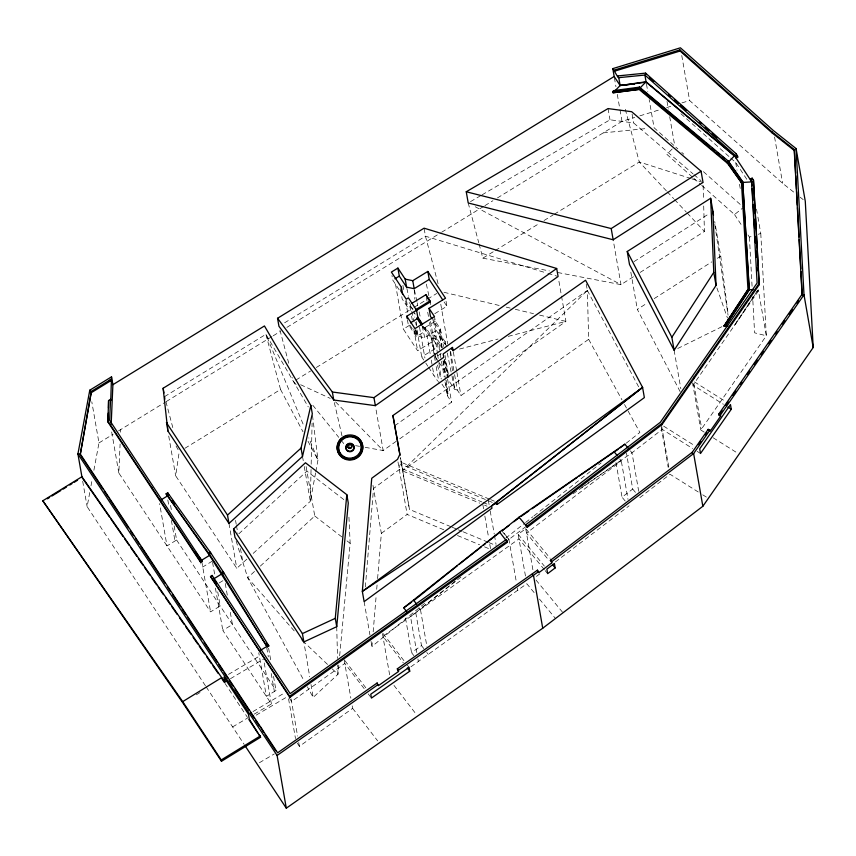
<?xml version="1.0" encoding="UTF-8"?>
<svg xmlns="http://www.w3.org/2000/svg" width="856" height="856" viewBox="0 0 856 856"><rect width="100%" height="100%" fill="white"/><g stroke="black" fill="none" stroke-linecap="round" stroke-linejoin="round"><path stroke-width="0.64" stroke-dasharray="4.28 3.21" d="M311.049 469.495L310.332 501.316L252.702 553.821M311.167 464.187L312.098 423.089M217.724 591.87L220.185 605.973L210.565 611.88L118.834 473.004L120.097 444.039M120.61 432.184L120.728 429.552M365.341 586.981L373.526 488.487L399.313 469.58L479.756 503.146M424.597 603.437L371.953 646.494L372.392 641.165M373.173 631.856L376.265 594.578M376.704 589.26L377.154 583.931M377.592 578.613L381.359 533.352L372.852 484.646M338.794 665.048L337.938 674.314L313.168 697.415L307.39 686.854M339.661 655.792L350.158 543.325L348.82 514.734M246.849 559.161L236.791 568.331L175.662 475.776L179.225 451.775M315.586 472.919L310.332 501.316L303.848 464.145M315.821 471.624L317.972 460.004L312.472 415.128M205.429 685.752L87.13 506.656L89.784 492.35M90.993 485.844L92.202 479.339M93.893 470.244L98.975 442.927L91.795 401.774M446.201 380.439L448.127 393.45L447.517 395.996L451.604 402.17L397.302 440.551M441.964 347.664L439.021 332.599L440.433 329.004L435.297 321.235L434.495 316.581M442.21 347.568L439.61 335.959L441.022 332.374L432.558 319.555M435.297 321.235L425.55 327.238L430.675 335.006L434.677 335.274L440.797 344.54L439.107 347.761L439.695 351.12M757.496 290.462L734.362 325.601L758.288 289.745L766.313 335.766L700.818 430.001L704.199 432.13M758.48 290.89L692.986 385.136L723.395 404.267M672.206 148.955L666.92 154.39L692.772 177.395M586.232 284.064L587.355 290.452L402.534 470.618L409.489 509.438L451.037 526.761M238.867 533.791L306.919 471.121L344.133 499.851M254.51 571.466L247.705 577.736L304.18 680.991M260.331 566.105L314.751 515.986L305.881 465.15M701.727 185.356L734.534 214.556L743.532 207.366L702.723 171.04M455.296 581.171L410.527 616.63L416.786 652.529M505.693 538.178L524.567 523.305M525.616 522.481L532.946 516.692M533.994 515.868L601.094 462.989M626.25 443.162L639.881 432.419L627.073 409.147M460.903 577.105L420.36 608.98L426.951 646.719M526.023 526.504L506.645 541.153M525.466 576.035L518.19 534.358L525.712 528.623L550.173 558.305M625.19 501.017L622.034 497.186L632.712 489.054L626.453 453.156M410.923 666.803L526.804 583.728L535.246 593.957M536.434 576.388L540.65 573.188M555.394 561.953L629.128 505.8M639.807 497.657L670.055 474.256L698.218 491.975M381.359 533.352L407.146 514.445L443.997 529.875M413.823 655.621L411.565 652.679L421.494 645.595L415.235 609.697M297.31 743.211L299.386 746.346L352.64 708.361L351.966 704.52M396.21 441.322L383.178 450.534L364.784 447.271M454.611 374.596L457.275 389.994L460.956 395.568L565.923 321.375L558.54 279.077M394.702 425.753L587.355 290.452L588.66 339.329L402.534 470.618L400.298 457.8M573.06 493.816L621.199 460.368L628.015 499.39M581.791 487.406L631.985 452.792L662.223 429.38L692.632 448.523M634.007 261.626L709.538 213.433M633.397 276.734L620.996 284.652L557.138 272.401M640.16 272.422L704.424 231.409L703.675 204.937M680.124 391.609L637.335 309.38L647.478 302.896M654.241 298.584L711.732 261.893M717.371 258.298L720.752 256.137L714.717 221.522M164.587 396.606L265.906 334.3L308.278 406.889M284.62 322.798L425.475 236.203L546.62 273.021M98.975 442.927L113.11 434.238M118.556 430.889L165.112 402.267M166.246 401.56L272.09 336.494M273.225 335.787L280.051 331.593M286.888 327.388L440.519 232.928M441.664 232.233L483.768 206.339M484.903 205.643L492.874 200.743M497.422 197.939L622.002 121.349L634.756 117.422M479.103 244.046L482.838 258.159L494.18 251.183M495.314 250.487L539.526 223.309M544.052 220.516L553.126 214.942M554.26 214.246L639.282 161.977L690.535 178.412M401.785 296.668L402.181 298.958L407.627 307.208L409.799 305.87L410.698 310.995M184.917 448.276L280.543 389.48L265.906 334.3L303.677 425.507M295.855 380.064L310.621 370.99M316.303 367.492L412.849 308.128M413.983 307.432L426.481 299.75M427.615 299.054L436.699 293.469M430.568 321.492L433.928 340.72L417.632 350.735L403.337 329.1L409.853 325.098L409.414 322.53M434.837 313.66L446.918 306.234L445.912 300.51M407.392 319.663L408.194 324.242L416.358 336.611L425.432 331.026L425.935 329.474L423.891 326.382M409.853 325.098L417.15 336.14L424.715 337.692L436.357 330.534L433.864 318.924M423.752 360.012L421.719 356.92L438.005 346.905L433.307 319.984M438.358 361.35L435.554 357.102L442.081 353.089M174.153 525.905L176.614 540.008L166.995 545.914L159.612 503.606M457.275 389.994L454.643 389.437L448.523 380.16M212.352 561.097L202.733 567.014L200.561 563.708M219.254 582.925L223.534 580.304M254.286 714.097L271.395 703.974L222.817 630.423L232.425 624.516L229.964 610.414M196.366 694.783L200.839 692.033M273.535 676.379L275.996 690.482L266.387 696.388L258.779 652.796M228.477 674.4L260.417 655.503M230.489 678.669L263.562 659.099M253.023 711.55L284.962 692.665M232.607 726.915L247.438 718.141M256.169 715.145L286.963 696.934M259.432 762.717L274.262 753.943M470.511 201.631L480.89 195.543M482.035 194.868L610.007 119.797L633.622 122.932L692.975 173.8M677.717 348.488L722.025 326.628M747.994 234.94L749.407 237.08L753.194 235.881M758.245 234.276L760.781 233.474L757.646 215.53M639.86 115.849L660.276 109.568M666.653 107.599L671.757 106.037M681.965 102.891L689.615 100.537L782.641 183.323L794.989 193.114M459.533 349.034L497.989 339.04M508.239 336.376L565.923 321.375L538.681 314.88M603.266 132.873L647.575 128.421M439.021 332.599L445.141 341.876L448.854 341.758M423.41 326.478L431.264 338.366L435.265 338.634L441.386 347.911L440.797 344.54M355.582 445.644L359.531 446.34M482.838 258.159L549.317 270.903M443.997 292.303L501.07 305.913M506.26 307.144L510.155 308.074M515.333 309.316L533.502 313.649M547.894 273.406L556.817 276.124M691.787 178.818L703.033 182.424L703.525 199.641M489.418 499.112L401.261 462.326L398.928 467.333L481.8 501.916M490.649 499.615L494.319 501.156M492.264 502.376L401.657 464.573L400.501 458.099M483.019 502.429L489.108 504.965M484.624 505.179L487.064 506.196M452.268 527.275L457.147 529.308M458.377 529.821L462.037 531.351M463.257 531.854L487.706 542.051M488.926 542.565L496.255 545.614M457.5 535.535L479.617 544.78M484.528 546.845L490.67 549.413L489.546 543.004M300.67 384.74L330.213 398.382M475.262 206.756L620.996 284.652L613.163 239.776M694.43 381.904L725.963 401.753M713.208 437.801L736.856 452.685M663.668 426.16L694.077 445.291M697.137 451.358L700.518 453.487M702.723 494.811L707.227 497.646M314.751 515.986L341.822 536.894M347.033 540.906L350.158 543.325M800.135 197.19L803.217 199.641M693.981 174.667L701.021 180.702M680.948 113.773L729.729 157.183M730.724 158.071L735.7 162.49L747.919 180.991M673.854 145.359L654.091 127.769L649.169 99.564M675.844 147.125L677.834 148.901M681.815 152.443L683.805 154.208M693.767 178.283L700.732 184.479M327.527 664.417L303.869 641.936L309.712 676.775M332.256 668.921L337.938 674.314L337.703 665.048M335.616 401.924L383.178 450.534L375.795 408.226M666.417 190.909L639.282 161.977L624.645 106.797M667.327 191.872L673.661 198.624M674.56 199.587L686.33 212.128M687.229 213.091L704.424 231.409M294.218 630.904L247.705 577.736L235.379 538.627M630.401 450.877L631.985 452.792L638.694 491.248M619.723 459.009L621.296 460.924L526.504 533.128L549.263 560.755M632.712 489.054L635.869 492.874M518.19 534.358L544.33 566.073M544.277 569.55L518.982 538.852L382.91 636.329L403.24 662.737M545.122 570.577L547.647 573.648M501.841 530.902L508.935 539.515L502.14 530.688M536.017 580.047L563.002 612.789M539.462 599.072L555.48 618.514M296.09 384.569L293.587 381.466L292.559 377.614M312.815 405.263L338.741 437.341M342.079 441.482L343.759 443.547M418.948 607.589L420.457 609.547M421.494 645.595L423.763 648.538M426.78 652.454L428.289 654.412M383.049 633.526L404.192 660.993M407.445 665.219L409.072 667.327M393.995 685.421L415.952 713.947M344.936 660.682L365.919 687.924M364.175 688.641L344.808 663.496L291.554 701.471L288.108 696.26M368.208 693.884L370.627 697.03M352.64 708.361L377.646 740.847M734.534 214.556L742.323 226.359M444.082 301.943L446.918 306.234M436.357 330.534L447.174 346.894M439.61 335.959L445.045 344.208M433.928 340.72L438.005 346.905M413.009 309.904L409.607 304.747L409.2 302.446M399.164 289.767L392.786 280.115L391.984 275.525M415.246 314.109L413.887 312.055L414.775 317.18M423.196 326.81L425.239 329.902M422.029 325.879L425.432 331.026M439.053 362.409L448.854 377.239L444.81 359.178M442.006 384.173L448.127 393.45M425.796 363.105L427.84 366.197M428.524 367.224L437.63 381.016M176.614 540.008L275.996 690.482M224.978 683.377L247.512 717.446M206.157 686.865L244.163 744.399M588.66 339.329L621.959 399.838M624.516 404.492L626.442 407.98M176.058 445.976L178.594 450.62M587.355 290.452L638.726 387.008M280.543 389.48L303.003 431.799M307.989 441.204L317.972 460.004L308.781 437.823M716.921 287.916L727.461 318.058M468.211 202.979L478.761 242.762M438.069 283.668L425.475 236.203L424.073 228.178M279.966 330.138L289.157 364.784M165.946 401.732L173.094 428.685M431.264 338.366L435.148 354.908M435.447 356.182L436.335 360.002M437.534 365.084L440.808 379.08M334.343 402.577L341.993 435.865M426.363 284.117L428.867 295.716M414.443 289.991L416.936 301.59M417.214 302.885L417.771 305.464M419.162 311.905L420.275 317.062M422.222 326.083L424.715 337.692M406.878 288.44L408.547 296.176M410.206 303.912L414.101 321.952M415.759 329.688L417.15 336.14L416.733 329.549M447.303 353.036L451.765 375.142M452.022 376.437L454.643 389.437L452.963 375.099M444.328 359.36L447.998 377.56M774.562 137.024L782.641 183.323M756.522 209.121L757.421 214.246M735.7 162.49L737.037 170.184M739.498 184.286L740.397 189.422M681.761 55.522L689.615 100.537M667.017 101.372L668.354 109.065M669.702 116.748L674.624 144.953M646.483 84.177L647.821 91.87M693.874 383.841L701.706 428.717M692.579 382.814L700.818 430.001M674.121 350.265L680.841 388.72M632.092 114.201L633.622 122.932M614.394 77.757L615.956 86.734M617.304 94.428L619.765 108.53M619.99 109.814L622.002 121.349M608.049 108.584L610.007 119.797M661.624 425.903L668.943 467.847M661.228 427.551L668.172 467.344M630.84 272.197L637.335 309.38M615.999 462.572L622.034 497.186M525.712 528.623L532.988 570.31M508.839 538.959L516.5 582.861M517.399 587.986L517.848 590.554M488.423 500.749L489.097 504.591M490.221 511L494.244 534.08M494.468 535.364L496.031 544.33M482.838 504.537L483.736 509.673M484.849 516.082L488.658 537.878M453.348 351.976L456.708 371.204M456.933 372.488L460.956 395.568M450.588 351.516L454.365 373.334M440.776 304.212L447.72 343.952M445.141 341.876L445.537 344.112M440.433 329.004L443.483 346.477M445.045 355.443L448.405 374.682M444.221 359.873L447.356 377.817M447.581 379.101L451.604 402.17M440.134 353.689L441.257 360.098M441.482 361.382L444.168 376.758M445.056 381.894L447.517 395.996L445.527 380.396M430.183 302.029L430.622 304.597M434.677 335.274L437.384 352.95M426.32 297.128L426.994 300.98M427.722 312.237L428.621 317.362M429.509 322.487L434.655 351.976M434.88 353.26L435.554 357.102M430.675 335.006L434.174 355.037M434.399 356.321L435.297 361.446M436.185 366.571L439.096 383.242M425.55 327.238L430.386 354.951M431.274 360.087L432.398 366.496M432.622 367.78L433.96 375.463M419.536 327.206L424.908 357.979M415.674 322.305L416.123 324.873M417.011 329.999L421.719 356.92M415.16 329.742L416.358 336.611M411.586 316.121L412.26 319.973M413.823 328.95L417.632 350.735M406.429 300.338L407.627 307.208M402.919 285.348L403.818 290.484M405.605 300.734L407.617 312.28M395.504 284.235L403.337 329.1M400.469 457.767L409.489 509.438M397.976 461.908L407.146 514.445M417.91 658.938L418.359 661.506M405.519 618.064L411.565 652.679M382.461 633.75L389.619 674.785M364.121 601.629L369.942 634.959M371.055 641.369L371.953 646.494M344.133 659.634L350.853 698.111M302.5 456.451L303.623 462.861M291.094 698.86L297.588 736.085M298.712 742.494L299.386 746.346M288.558 698.828L295.491 738.567M268.613 648.174L270.849 660.993M266.762 647.896L268.335 656.862M271.234 673.533L274.369 691.477M264.236 662.951L271.395 703.974M235.561 520.416L236.224 524.268M236.449 525.541L237.797 533.235M240.483 548.621L242.944 562.724M228.959 523.455L236.791 568.331M225.267 583.492L227.503 596.311M212.577 562.381L214.813 575.2M215.434 588.125L222.817 630.423M201.759 561.397L210.565 611.88M168.728 436.036L175.662 475.776M170.569 505.393L171.468 510.518M167.819 499.979L168.942 506.388M171.403 520.491L174.977 541.003M111.676 431.98L118.834 473.004M82.7 481.297L87.13 506.656M311.006 684.511L313.168 697.415M443.312 360.922L445.43 375.228M437.577 354.245L438.732 362.056M438.925 363.351L441.236 378.973M714.835 224.422L728.06 315.19M443.044 360.9L445.366 379.101M720.752 256.137L728.221 315.201M450.213 351.645L452.813 373.794M414.25 290.013L414.828 299.236M416.241 321.642L416.658 328.233M760.781 233.474L766.313 335.766L754.596 332.824L752.649 296.925M749.407 237.08L752.146 287.616M336.729 626.688L337.531 658.435"/><path stroke-width="1.28" d="M110.552 399.324L109.632 420.275L202.294 561.386L200.657 562.381L107.888 421.922L108.573 400.544L110.552 399.324L110.745 400.448L111.526 376.833L89.773 390.208L77.928 453.937L82.037 477.488L109.44 516.906M107.888 421.922L108.273 413.063M108.487 407.991L108.573 400.544M111.173 424.18L112.896 384.686L111.526 376.833M336.729 626.688L335.274 618.332L346.808 494.682L305.464 462.764L233.528 529.019L234.983 537.365L303.869 641.936L336.729 626.688L348.274 503.039L346.808 494.682M405.198 279.131L412.763 280.682L427.818 271.427L429.22 279.441L414.165 288.697L406.6 287.145L405.198 279.131L397.901 268.089L391.385 272.09L401.421 287.295L400.779 290.944L406.226 299.193L408.398 297.856L416.572 310.214L417.963 318.239L422.051 324.413M91.399 391.374L80.218 454.75L91.399 391.374L111.43 379.058M302.5 456.451L301.045 448.095L310.856 405.455L264.451 325.954L163.132 388.25L167.829 430.91L228.959 523.455L302.5 456.451L312.312 413.801L310.856 405.455M674.121 350.265L671.853 337.264L713.776 272.411L710.651 198.271L627.234 251.504L629.502 264.504L674.121 350.265L716.044 285.412L712.92 211.272L710.651 198.271M727.91 326.018L724.005 325.89L747.866 289.66L749.289 289.949L725.332 326.19L749.182 289.574L742.708 181.707L728.413 161.174L639.496 87.141L613.656 90.629L612.586 91.72L613.099 92.769L639.09 89.398L727.547 163.378L741.596 182.906L727.354 162.266L638.608 88.05L612.586 91.72M742.965 298.006L748.037 290.398L741.403 181.793L742.708 181.707L749.289 289.949L747.866 289.692L724.123 326.264L736.438 307.786M737.893 305.613L741.521 300.178M753.473 180.156L759.261 284.652L661.934 424.694L527.168 527.328L526.964 526.205L661.742 423.57L759.069 283.529L753.473 180.156L752.124 178.123L750.498 179.118L750.691 180.242M80.025 453.637L277.633 752.82L377.122 683.002L378.341 685.677L398.532 671.5L397.312 668.836L537.482 570.16L538.852 572.718L551.799 562.863L550.568 560.188L692.215 452.31L708.18 429.348L709.902 430.161L710.106 431.274L720.645 416.112L720.452 414.989L803.998 294.785L796.08 148.559L773.439 130.594L680.413 47.808L612.8 68.63L614.169 76.484L620.14 85.514L629.278 84.605M720.645 416.112L719.04 415.128L718.837 414.004L802.04 294.293L794.197 149.479L772.155 131.995L679.91 49.894L613.859 70.224L612.8 68.63M698.496 444.681L700.775 441.407M705.333 434.848L706.853 432.655M719.04 415.128L722.09 410.73M725.909 405.241L728.199 401.945M732.779 395.354L735.828 390.967M740.408 384.376L741.938 382.172M747.277 374.489L749.567 371.194M754.147 364.603L757.207 360.216M761.016 354.716L763.306 351.42M768.656 343.738L770.946 340.442M775.525 333.851L777.055 331.657M782.395 323.964L784.685 320.668M789.264 314.088L792.314 309.69M796.893 303.099L798.423 300.905M551.799 562.863L551.596 561.739L693.638 453.562L709.902 430.161M731.281 409.232L700.518 453.487L699.705 448.844L730.468 404.588L731.281 409.232L727.9 407.103M244.88 745.49L286.3 808.192L542.725 628.229L702.84 506.281L813.2 347.504L805.282 201.278L796.08 148.559M615.015 90.79L620.14 85.514L646.066 81.78L734.523 155.76L751.771 181.879L752.007 185.859M646.066 81.78L639.903 88.125L688.802 128.839M734.523 155.76L728.542 161.923L742.088 181.376M228.959 523.455L227.503 515.098L301.045 448.095M406.75 611.73L403.732 607.813L502.044 530.132M494.704 503.392L497.154 504.419L644.365 397.612L642.578 387.394L491.547 505.982L491.943 508.229L364.121 601.629L362.334 591.4L491.547 505.982L642.578 387.394L585.568 280.233L392.925 415.524L400.041 455.51M413.673 600.719L457.232 565.837M459.308 564.2L481.136 547.038M483.223 545.4L485.299 543.763M487.374 542.137L499.851 532.325M628.037 448.009L624.891 444.178L519.046 517.174L502.14 530.688M502.846 530.142L508.881 525.552M513.9 521.721L518.929 517.891M618.086 449.357L579.095 476.086M620.033 447.881L624.891 444.178M527.168 527.328L525.948 524.653L660.308 422.318L757.111 283.036L751.579 180.755L750.498 179.118M398.532 671.5L398.34 670.387L538.659 571.594M555.17 567.924L547.647 573.648L546.866 569.144L554.388 563.419L555.17 567.924L552.644 564.853M642.578 387.394L362.334 591.4L371.739 478.258L397.526 459.362L399.87 454.343L392.925 415.524M349.612 445.965L349.783 446.008M403.732 607.813L411.683 602.143M506.11 539.644L290.184 693.628L212.128 575.446L210.501 576.452L289.842 697.405L507.33 542.308L506.11 539.644L507.33 542.308M289.842 697.405L289.649 696.281L507.137 541.185M277.547 318.272L332.353 391.995L373.954 397.644L556.689 268.495L558.091 276.509L453.124 350.692L451.658 348.467L453.124 350.692L452.535 347.333L443.183 353.945L443.772 357.305L375.356 405.658L333.754 400.02L278.949 326.286L277.547 318.272L424.073 228.178L556.689 268.495M286.3 808.192L277.098 755.463L378.138 684.554M409.746 671.19L371.429 698.079L370.755 694.216L409.072 667.327L409.746 671.19L407.306 668.022M521.111 516.371L528.773 511.053M532.058 508.774L576.912 477.605M466.253 191.765L611.205 228.563L701.075 171.211L631.664 111.708L608.049 108.584L466.253 191.765L468.211 202.979L613.163 239.776L703.033 182.424L701.075 171.211M91.603 392.497L111.622 380.182M112.896 384.686L614.169 76.484M394.958 278.778L399.303 276.103L397.901 268.089M224.786 682.039L223.919 677.096L248.454 714.246L249.321 719.201L260.588 737.23L221.479 761.273L182.959 703.022L42.8 500.792L81.909 476.739L224.786 682.039L227.065 680.691M47.401 498.791L49.637 497.411M51.874 496.041L60.808 490.542M63.044 489.172L66.394 487.107M69.753 485.042L71.979 483.672M74.215 482.303L77.575 480.237M411.779 303.409L425.903 294.731L429.98 300.916L430.183 302.029L416.059 310.717M415.856 309.594L429.98 300.916M407.189 318.518L406.793 316.228L416.572 310.214M431.852 318.496L430.44 316.356L429.049 308.342L445.516 298.22L427.818 271.427M421.355 324.841L417.268 318.667L417.771 317.116L422.532 324.328M410.463 322.851L417.268 318.667M166.107 493.805L167.733 492.81L210.983 553.244L223.234 571.797L268.859 645.905L267.233 646.911L209.549 555.373L166.107 493.805L209.346 554.249L221.597 572.792L267.233 646.911M161.163 499.818L167.155 496.138M737.54 156.038L737.733 157.162L736.107 158.167L735.914 157.044L737.54 156.038L735.828 153.449L645.585 73.124L617.625 75.938L617.818 77.051L613.859 70.224M208.5 553.04L210.127 552.045M209.346 554.249L210.983 553.244M199.245 557.053L201.556 560.284L209.549 555.373M200.657 562.381L200.465 561.269L202.091 560.263M221.597 572.792L223.234 571.797M213.807 578.827L221.8 573.916M222.485 574.216L224.112 573.21M260.556 650.293L268.174 645.606L268.859 645.905M42.8 500.792L182.713 701.61L221.822 677.556M221.479 761.273L221.255 759.957L260.363 735.914M302.115 639.935L303.869 641.936L302.414 633.59L335.274 618.332M614.052 71.348L680.103 51.018L772.347 133.108L794.4 150.603L795.62 173.179M613.099 92.769L639.09 89.398M617.625 75.938L618.77 77.671L644.889 75.05L734.33 154.647L735.914 157.044M631.889 84.337L634.51 84.081M747.866 289.692L753.12 289.692M724.005 325.89L725.225 325.815M718.837 414.004L720.452 414.989M690.846 130.54L693.906 133.076M695.939 134.777L698.999 137.324M701.032 139.014L704.092 141.561M706.125 143.262L709.185 145.798M712.235 148.345L714.279 150.046M717.339 152.593L719.372 154.283M722.432 156.83L724.465 158.531M733.571 155.289L646.13 82.155L620.14 85.514L618.77 77.671M649.747 77.778L653.706 81.309M668.59 94.545L670.569 96.311M674.539 99.842L678.498 103.373M680.488 105.138L686.437 110.435M699.331 121.905L701.31 123.671M705.28 127.202L709.25 130.733M712.224 133.386L717.178 137.795M614.105 451.754L617.262 455.585M519.046 517.174L526.14 525.777M499.508 531.94L506.303 540.757M413.566 600.163L416.594 604.079M195.393 551.66L197.704 554.891M110.959 519.1L123.136 536.626M124.655 538.809L129.224 545.379M130.743 547.572L136.832 556.336M138.351 558.519L142.92 565.088M144.439 567.282L149.768 574.943M152.058 578.239L156.616 584.808M158.146 586.991L163.464 594.663M165.754 597.948L170.323 604.518M171.842 606.701L177.171 614.373M179.45 617.658L184.019 624.227M185.538 626.421L190.867 634.082M193.146 637.367L197.715 643.937M199.234 646.13L204.563 653.791M206.852 657.076L211.411 663.646M212.941 665.84L218.259 673.501M737.733 157.162L735.828 153.449M429.22 279.441L442.67 299.803M430.183 302.029L425.903 294.731M429.049 308.342L434.495 316.581L414.957 328.597L406.793 316.228M399.303 276.103L406.6 287.145M417.075 317.544L421.837 324.756M550.568 560.188L551.596 561.739M525.948 524.653L526.964 526.205M397.312 668.836L398.34 670.387M166.374 422.554L227.503 515.098M172.409 500.632L174.592 503.927M266.719 643.412L268.174 645.606M201.556 560.284L202.294 561.386M107.685 420.799L200.465 561.269M210.501 576.452L289.649 696.281M80.946 455.852L102.773 488.904M104.229 491.098L107.867 496.608M109.322 498.823L128.443 527.778M130.647 531.116L133.59 535.567M135.804 538.905L139.475 544.47M140.951 546.695L165.219 583.439M167.423 586.777L170.365 591.239M172.57 594.578L180.659 606.818M182.135 609.055L185.806 614.619M187.282 616.844L201.984 639.111M204.188 642.449L217.424 662.49M218.901 664.716L222.581 670.291M224.047 672.516L227.728 678.08M229.194 680.306L232.875 685.87M235.079 689.208L249.053 710.362M250.519 712.599L254.2 718.163M255.666 720.388L259.347 725.952M263.648 732.479L260.62 727.065M265.071 734.619L275.707 750.723M77.928 453.937L277.098 755.463M222.068 678.979L224.251 682.275M248.957 719.639L257.688 732.832M259.133 735.026L260.588 737.23M182.713 701.61L221.255 759.957M233.528 529.019L302.414 633.59M214.514 579.961L216.611 583.364M627.234 251.504L671.853 337.264M639.4 87.077L639.903 88.125L639.496 87.141L638.512 87.986L639.025 89.024L638.608 88.05M613.656 90.629L614.159 91.667M167.733 492.81L168.782 495.132M727.482 163.014L727.065 162.03L728.124 160.939L728.542 161.923L728.413 161.174L727.354 162.266L727.547 163.378M741.531 182.531L751.771 181.879L751.579 180.755M794.197 149.479L794.4 150.603M803.998 294.785L813.2 347.504M802.04 294.293L802.243 295.416L800.948 271.502M772.155 131.995L772.347 133.108M752.124 178.123L752.317 179.246M759.069 283.529L759.261 284.652M734.33 154.647L734.587 156.134M679.91 49.894L680.103 51.018M713.776 272.411L716.044 285.412M708.18 429.348L708.372 430.472M645.585 73.124L645.777 74.247M644.889 75.05L646.259 82.893M694.109 376.993L694.302 378.117M693.638 453.562L702.84 506.281M692.215 452.31L692.408 453.434M661.742 423.57L661.934 424.694M611.205 228.563L613.163 239.776M537.482 570.16L537.675 571.284M533.523 575.51L542.725 628.229M532.379 574.055L532.571 575.168M496.769 502.172L497.154 504.419M412.763 280.682L414.165 288.697M401.421 287.295L402.62 294.164M373.954 397.644L375.356 405.658M332.353 391.995L333.754 400.02M377.122 683.002L377.314 684.126M212.128 575.446L212.32 576.57M163.132 388.25L163.956 393.022M151.737 487.492L151.929 488.615M109.45 380.278L109.654 381.401M89.773 390.208L90.222 392.776M108.391 496.587L108.594 497.711M712.92 211.272L713.497 215.22M164.587 396.606L164.834 399.238M167.081 422.992L167.829 430.91M752.167 188.513L752.884 200.454M753.12 204.434L753.676 213.722M753.997 219.029L754.553 228.327M755.035 236.288L755.431 242.922M755.912 250.883L756.308 257.517M756.95 268.131L757.1 270.785M795.77 175.844L796.487 189.123M796.626 191.787L797.343 205.066M797.492 207.73L799.076 236.952M799.215 239.616L800.799 268.838M359.252 439.139A12.84 12.262 -9.9 0 1 353.079 459.651A12.84 12.262 -9.9 0 1 337.692 444.542M338.056 443.526A12.84 12.262 -9.9 0 1 341.127 439.053M343.823 437.116A12.84 12.262 -9.9 0 1 346.937 435.907M354.63 436.26A12.84 12.262 -9.9 0 1 358.45 438.411M346.83 458.356A11.46 10.946 -9.9 0 1 339.222 444.285A11.46 10.946 -9.9 0 1 354.448 437.609A11.46 10.946 -9.9 0 1 360.28 452.46M359.798 453.305A11.46 10.946 -9.9 0 1 358.621 454.868M355.529 457.297A11.46 10.946 -9.9 0 1 352.747 458.377M351.163 443.932A4.162 3.98 -9.9 0 1 353.571 449.785A4.162 3.98 -9.9 0 1 347.012 450.577A4.162 3.98 -9.9 0 1 348.007 444.318M343.277 457.821A12.84 12.262 -9.9 0 0 362.73 447.271A12.84 12.262 -9.9 0 0 343.727 436.56A12.84 12.262 -9.9 0 0 343.277 457.821M343.994 456.687A11.46 10.946 -9.9 0 0 361.35 447.271A11.46 10.946 -9.9 0 0 344.39 437.705A11.46 10.946 -9.9 0 0 343.994 456.687M347.761 450.652A4.162 3.98 -9.9 0 0 354.063 447.239A4.162 3.98 -9.9 0 0 347.911 443.761A4.162 3.98 -9.9 0 0 347.761 450.652M348.702 448.18A2.076 1.99 -9.9 0 0 351.859 446.468A2.076 1.99 -9.9 0 0 348.777 444.724A2.076 1.99 -9.9 0 0 348.702 448.18M348.66 447.891A2.076 1.99 -9.9 0 0 351.805 446.19A2.076 1.99 -9.9 0 0 348.724 444.446A2.076 1.99 -9.9 0 0 348.66 447.891"/></g></svg>
